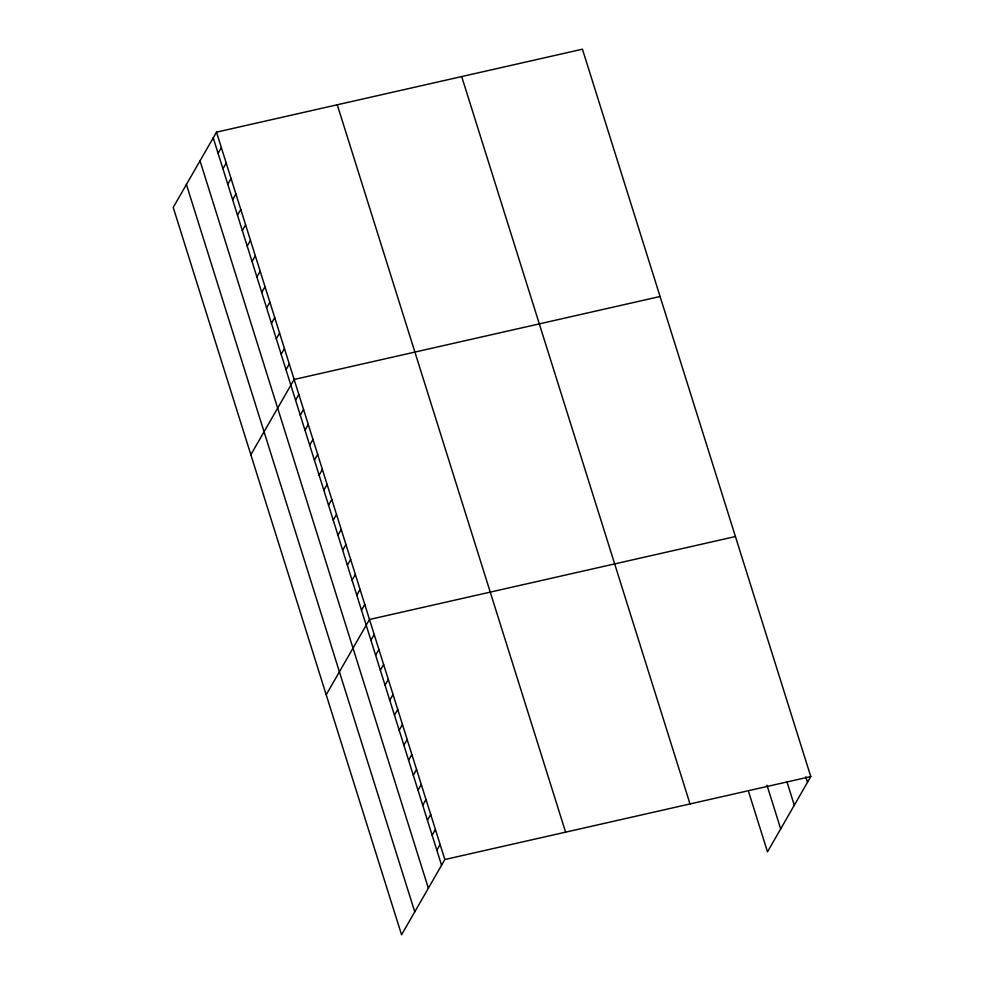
<?xml version="1.0" encoding="UTF-8"?>
<svg xmlns="http://www.w3.org/2000/svg" width="984" height="984" viewBox="0 0 984 984"><rect width="100%" height="100%" fill="white"/><g stroke="black" fill="none" stroke-linecap="round" stroke-linejoin="round"><path stroke-width="1.48" d="M216.505 132.151L173.221 207.427L401.558 934.8L444.842 859.524L216.505 132.151L582.442 49.2L810.779 776.573L767.495 851.849L748.652 791.837M218.079 153.32L221.363 147.6M222.925 168.768L226.209 163.061M227.784 184.229L231.068 178.522M232.63 199.69L235.914 193.971M237.488 215.139L240.773 209.432M242.335 230.6L245.619 224.893M247.193 246.062L250.477 240.342M252.039 261.51L255.323 255.803M256.898 276.971L260.182 271.264M261.744 292.433L265.028 286.713M266.603 307.881L269.887 302.174M271.449 323.342L274.733 317.623M276.307 338.803L279.591 333.084M281.153 354.252L284.438 348.545M286 369.713L289.296 363.994M250.858 454.731L294.142 379.455L660.079 296.504M295.569 400.168L298.853 394.461M300.28 415.174L303.564 409.455M304.991 430.168L308.275 424.461M309.702 445.174L312.986 439.467M314.4 460.18L317.684 454.46M319.111 475.174L322.395 469.466M323.822 490.18L327.106 484.472M328.533 505.186L331.817 499.466M333.244 520.192L336.528 514.472M337.955 535.185L341.239 529.478M342.666 550.191L345.95 544.472M347.377 565.197L350.661 559.478M352.075 580.191L355.359 574.484M356.786 595.197L360.07 589.49M361.497 610.203L364.781 604.483M326.208 694.765L369.492 619.489L735.429 536.538M370.919 640.203L374.203 634.495M375.63 655.209L378.914 649.489M380.341 670.202L383.625 664.495M385.052 685.208L388.336 679.501M389.762 700.214L393.046 694.495M394.461 715.208L397.745 709.501M399.172 730.214L402.456 724.507M403.883 745.22L407.167 739.501M408.594 760.214L411.878 754.507M413.305 775.22L416.589 769.513M418.016 790.226L421.3 784.506M422.726 805.219L426.011 799.512M427.437 820.226L430.721 814.518M432.136 835.231L435.42 829.512M436.847 850.225L440.131 844.518M444.842 859.524L810.779 776.573M805.785 776.831L807.495 782.28M787.015 782.059L794.297 805.244M766.991 785.257L780.693 828.897M461.68 76.567L690.018 803.94M337.266 104.771L565.603 832.144M213.22 137.858L441.558 865.231M200.023 160.822L428.36 888.195M186.419 184.475L414.756 911.848"/></g></svg>
